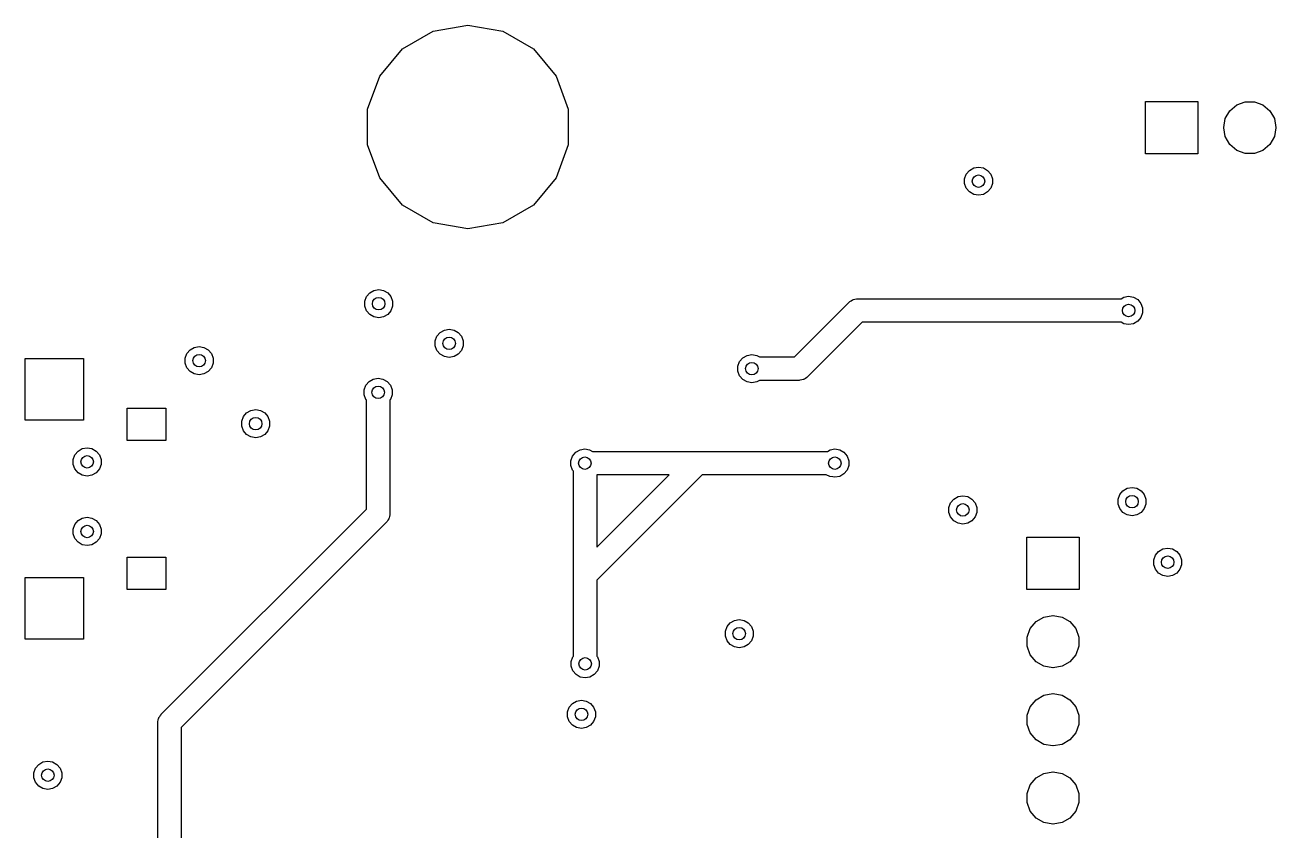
# Model space of a CAD drawing. Extents: x 91.8 to 190.7, y -114.3 to -59.5.
# Drawn here: x 91.75 to 132.42, y -85.64 to -59.46 of the extents above; entities that cross this region are included whole.
import ezdxf

# ---------------------------------------------------------------- set-up
doc = ezdxf.new("R2010")
doc.units = 0
doc.header["$MEASUREMENT"] = 0
doc.layers.add('BLACK', color=7, linetype='CONTINUOUS')

msp = doc.modelspace()

# ---------------------------------------------------------------- linework, layer by layer
at = {"layer": 'Black'}
for p, q in [((104.021, -60.2324), (105.017, -59.6572)), ((105.017, -59.6572), (106.15, -59.4574)), ((106.15, -59.4574), (107.283, -59.6572)), ((107.283, -59.6572), (108.279, -60.2324)), ((103.281, -61.1137), (104.021, -60.2324)), ((108.279, -60.2324), (109.019, -61.1137)), ((102.888, -62.1948), (103.281, -61.1137)), ((109.019, -61.1137), (109.412, -62.1948)), ((102.888, -63.3452), (102.888, -62.1948)), ((109.412, -62.1948), (109.412, -63.3452)), ((128.18, -63.64), (128.18, -61.94)), ((128.18, -61.94), (129.88, -61.94)), ((129.88, -61.94), (129.88, -63.64)), ((130.919, -62.2404), (131.145, -62.0506)), ((131.145, -62.0506), (131.422, -61.9497)), ((131.422, -61.9497), (131.718, -61.9497)), ((131.718, -61.9497), (131.995, -62.0506)), ((131.995, -62.0506), (132.221, -62.2404)), ((130.72, -62.7868), (130.771, -62.496)), ((130.771, -62.496), (130.919, -62.2404)), ((132.221, -62.2404), (132.369, -62.496)), ((132.369, -62.496), (132.42, -62.7868)), ((130.72, -62.7932), (130.72, -62.7868)), ((130.771, -63.084), (130.72, -62.7932)), ((132.42, -62.7932), (132.369, -63.084)), ((132.42, -62.7868), (132.42, -62.7932)), ((103.281, -64.4263), (102.888, -63.3452)), ((109.412, -63.3452), (109.019, -64.4263)), ((130.919, -63.3396), (130.771, -63.084)), ((131.145, -63.5294), (130.919, -63.3396)), ((132.221, -63.3396), (131.995, -63.5294)), ((132.369, -63.084), (132.221, -63.3396)), ((129.88, -63.64), (128.18, -63.64)), ((131.422, -63.6303), (131.145, -63.5294)), ((131.718, -63.6303), (131.422, -63.6303)), ((131.995, -63.5294), (131.718, -63.6303)), ((122.353, -64.3005), (122.455, -64.1784)), ((122.455, -64.1784), (122.593, -64.0987)), ((122.593, -64.0987), (122.75, -64.0711)), ((122.75, -64.0711), (122.907, -64.0987)), ((122.907, -64.0987), (123.045, -64.1784)), ((123.045, -64.1784), (123.147, -64.3005)), ((104.021, -65.3076), (103.281, -64.4263)), ((109.019, -64.4263), (108.279, -65.3076)), ((122.298, -64.4503), (122.353, -64.3005)), ((122.298, -64.6097), (122.298, -64.4503)), ((122.353, -64.7595), (122.298, -64.6097)), ((123.147, -64.3005), (123.202, -64.4503)), ((123.202, -64.6097), (123.147, -64.7595)), ((123.202, -64.4503), (123.202, -64.6097)), ((122.455, -64.8816), (122.353, -64.7595)), ((122.593, -64.9613), (122.455, -64.8816)), ((122.75, -64.9889), (122.593, -64.9613)), ((122.907, -64.9613), (122.75, -64.9889)), ((123.045, -64.8816), (122.907, -64.9613)), ((123.147, -64.7595), (123.045, -64.8816)), ((105.017, -65.8828), (104.021, -65.3076)), ((108.279, -65.3076), (107.283, -65.8828)), ((106.15, -66.0826), (105.017, -65.8828)), ((107.283, -65.8828), (106.15, -66.0826)), ((102.798, -68.4303), (102.853, -68.2805)), ((102.853, -68.2805), (102.955, -68.1584)), ((102.955, -68.1584), (103.093, -68.0787)), ((103.093, -68.0787), (103.25, -68.0511)), ((103.25, -68.0511), (103.407, -68.0787)), ((103.407, -68.0787), (103.545, -68.1584)), ((103.545, -68.1584), (103.647, -68.2805)), ((103.647, -68.2805), (103.702, -68.4303)), ((127.386, -68.349), (127.473, -68.2987)), ((127.473, -68.2987), (127.63, -68.2711)), ((127.63, -68.2711), (127.787, -68.2987)), ((127.787, -68.2987), (127.925, -68.3784)), ((102.798, -68.5897), (102.798, -68.4303)), ((102.853, -68.7395), (102.798, -68.5897)), ((103.702, -68.5897), (103.647, -68.7395)), ((103.702, -68.4303), (103.702, -68.5897)), ((116.762, -70.239), (118.541, -68.4606)), ((118.541, -68.4606), (118.554, -68.451)), ((118.554, -68.451), (118.565, -68.4381)), ((118.565, -68.4381), (118.608, -68.4132)), ((118.608, -68.4132), (118.649, -68.3847)), ((118.649, -68.3847), (118.665, -68.3804)), ((118.665, -68.3804), (118.68, -68.372)), ((118.68, -68.372), (118.729, -68.3633)), ((118.729, -68.3633), (118.777, -68.3504)), ((118.777, -68.3504), (118.793, -68.3519)), ((118.793, -68.3519), (118.81, -68.349)), ((118.81, -68.349), (127.386, -68.349)), ((127.925, -68.3784), (128.027, -68.5005)), ((128.027, -68.5005), (128.082, -68.6503)), ((128.082, -68.6503), (128.082, -68.8097)), ((102.955, -68.8616), (102.853, -68.7395)), ((103.093, -68.9413), (102.955, -68.8616)), ((103.25, -68.9689), (103.093, -68.9413)), ((103.407, -68.9413), (103.25, -68.9689)), ((103.545, -68.8616), (103.407, -68.9413)), ((103.647, -68.7395), (103.545, -68.8616)), ((118.968, -69.111), (117.189, -70.8894)), ((127.386, -69.111), (118.968, -69.111)), ((127.473, -69.1613), (127.386, -69.111)), ((127.925, -69.0816), (127.787, -69.1613)), ((128.027, -68.9595), (127.925, -69.0816)), ((128.082, -68.8097), (128.027, -68.9595)), ((105.143, -69.5705), (105.245, -69.4484)), ((105.245, -69.4484), (105.383, -69.3687)), ((105.383, -69.3687), (105.54, -69.3411)), ((105.54, -69.3411), (105.697, -69.3687)), ((105.697, -69.3687), (105.835, -69.4484)), ((105.835, -69.4484), (105.937, -69.5705)), ((127.63, -69.1889), (127.473, -69.1613)), ((127.787, -69.1613), (127.63, -69.1889)), ((97.115, -70.0084), (97.253, -69.9287)), ((97.253, -69.9287), (97.41, -69.9011)), ((97.41, -69.9011), (97.567, -69.9287)), ((97.567, -69.9287), (97.705, -70.0084)), ((105.088, -69.7203), (105.143, -69.5705)), ((105.088, -69.8797), (105.088, -69.7203)), ((105.143, -70.0295), (105.088, -69.8797)), ((105.937, -69.5705), (105.992, -69.7203)), ((105.992, -69.8797), (105.937, -70.0295)), ((105.992, -69.7203), (105.992, -69.8797)), ((91.75, -72.2938), (91.75, -70.2938)), ((91.75, -70.2938), (93.65, -70.2938)), ((93.65, -70.2938), (93.65, -72.2938)), ((96.958, -70.2803), (97.0125, -70.1305)), ((96.958, -70.4397), (96.958, -70.2803)), ((97.0125, -70.1305), (97.115, -70.0084)), ((97.705, -70.0084), (97.8075, -70.1305)), ((97.8075, -70.1305), (97.862, -70.2803)), ((97.862, -70.2803), (97.862, -70.4397)), ((105.245, -70.1516), (105.143, -70.0295)), ((105.383, -70.2313), (105.245, -70.1516)), ((105.54, -70.2589), (105.383, -70.2313)), ((105.697, -70.2313), (105.54, -70.2589)), ((105.835, -70.1516), (105.697, -70.2313)), ((105.937, -70.0295), (105.835, -70.1516)), ((114.983, -70.3905), (115.085, -70.2684)), ((115.085, -70.2684), (115.223, -70.1887)), ((115.223, -70.1887), (115.38, -70.1611)), ((115.38, -70.1611), (115.537, -70.1887)), ((115.537, -70.1887), (115.624, -70.239)), ((115.624, -70.239), (116.762, -70.239)), ((97.0125, -70.5895), (96.958, -70.4397)), ((97.115, -70.7116), (97.0125, -70.5895)), ((97.253, -70.7913), (97.115, -70.7116)), ((97.705, -70.7116), (97.567, -70.7913)), ((97.8075, -70.5895), (97.705, -70.7116)), ((97.862, -70.4397), (97.8075, -70.5895)), ((114.928, -70.5403), (114.983, -70.3905)), ((114.928, -70.6997), (114.928, -70.5403)), ((114.983, -70.8495), (114.928, -70.6997)), ((97.41, -70.8189), (97.253, -70.7913)), ((97.567, -70.7913), (97.41, -70.8189)), ((102.778, -71.3103), (102.833, -71.1605)), ((102.833, -71.1605), (102.935, -71.0384)), ((102.935, -71.0384), (103.073, -70.9587)), ((103.073, -70.9587), (103.23, -70.9311)), ((103.23, -70.9311), (103.387, -70.9587)), ((103.387, -70.9587), (103.525, -71.0384)), ((103.525, -71.0384), (103.627, -71.1605)), ((103.627, -71.1605), (103.682, -71.3103)), ((115.085, -70.9716), (114.983, -70.8495)), ((115.223, -71.0513), (115.085, -70.9716)), ((115.38, -71.0789), (115.223, -71.0513)), ((115.537, -71.0513), (115.38, -71.0789)), ((115.624, -71.001), (115.537, -71.0513)), ((116.92, -71.001), (115.624, -71.001)), ((116.937, -70.9981), (116.92, -71.001)), ((116.953, -70.9995), (116.937, -70.9981)), ((117.001, -70.9867), (116.953, -70.9995)), ((117.05, -70.978), (117.001, -70.9867)), ((117.065, -70.9696), (117.05, -70.978)), ((117.081, -70.9653), (117.065, -70.9696)), ((117.122, -70.9368), (117.081, -70.9653)), ((117.165, -70.9119), (117.122, -70.9368)), ((117.176, -70.899), (117.165, -70.9119)), ((117.189, -70.8894), (117.176, -70.899)), ((102.778, -71.4697), (102.778, -71.3103)), ((102.833, -71.6195), (102.778, -71.4697)), ((103.682, -71.4697), (103.627, -71.6195)), ((103.682, -71.3103), (103.682, -71.4697)), ((95.075, -72.95), (95.075, -71.9)), ((95.075, -71.9), (96.325, -71.9)), ((96.325, -71.9), (96.325, -72.95)), ((98.955, -72.0584), (99.093, -71.9787)), ((99.093, -71.9787), (99.25, -71.9511)), ((99.25, -71.9511), (99.407, -71.9787)), ((99.407, -71.9787), (99.545, -72.0584)), ((102.849, -71.6391), (102.833, -71.6195)), ((102.849, -75.1822), (102.849, -71.6391)), ((103.627, -71.6195), (103.611, -71.6391)), ((103.611, -71.6391), (103.611, -75.34)), ((93.65, -72.2938), (91.75, -72.2938)), ((98.798, -72.3303), (98.8525, -72.1805)), ((98.798, -72.4897), (98.798, -72.3303)), ((98.8525, -72.1805), (98.955, -72.0584)), ((99.545, -72.0584), (99.6475, -72.1805)), ((99.6475, -72.1805), (99.702, -72.3303)), ((99.702, -72.3303), (99.702, -72.4897)), ((98.8525, -72.6395), (98.798, -72.4897)), ((98.955, -72.7616), (98.8525, -72.6395)), ((99.093, -72.8413), (98.955, -72.7616)), ((99.545, -72.7616), (99.407, -72.8413)), ((99.6475, -72.6395), (99.545, -72.7616)), ((99.702, -72.4897), (99.6475, -72.6395)), ((93.613, -73.2187), (93.77, -73.1911)), ((93.77, -73.1911), (93.927, -73.2187)), ((96.325, -72.95), (95.075, -72.95)), ((99.25, -72.8689), (99.093, -72.8413)), ((99.407, -72.8413), (99.25, -72.8689)), ((93.318, -73.5703), (93.3725, -73.4205)), ((93.318, -73.7297), (93.318, -73.5703)), ((93.3725, -73.4205), (93.475, -73.2984)), ((93.475, -73.2984), (93.613, -73.2187)), ((93.927, -73.2187), (94.065, -73.2984)), ((94.065, -73.2984), (94.1675, -73.4205)), ((94.1675, -73.4205), (94.222, -73.5703)), ((94.222, -73.5703), (94.222, -73.7297)), ((109.498, -73.6103), (109.553, -73.4605)), ((109.498, -73.7697), (109.498, -73.6103)), ((109.553, -73.4605), (109.655, -73.3384)), ((109.655, -73.3384), (109.793, -73.2587)), ((109.793, -73.2587), (109.95, -73.2311)), ((109.95, -73.2311), (110.107, -73.2587)), ((110.107, -73.2587), (110.194, -73.309)), ((110.194, -73.309), (113.61, -73.309)), ((113.61, -73.309), (117.836, -73.309)), ((117.836, -73.309), (117.923, -73.2587)), ((117.923, -73.2587), (118.08, -73.2311)), ((118.08, -73.2311), (118.237, -73.2587)), ((118.237, -73.2587), (118.375, -73.3384)), ((118.375, -73.3384), (118.477, -73.4605)), ((118.477, -73.4605), (118.532, -73.6103)), ((118.532, -73.6103), (118.532, -73.7697)), ((93.3725, -73.8795), (93.318, -73.7297)), ((93.475, -74.0016), (93.3725, -73.8795)), ((93.613, -74.0813), (93.475, -74.0016)), ((94.065, -74.0016), (93.927, -74.0813)), ((94.1675, -73.8795), (94.065, -74.0016)), ((94.222, -73.7297), (94.1675, -73.8795)), ((109.553, -73.9195), (109.498, -73.7697)), ((109.579, -73.951), (109.553, -73.9195)), ((109.579, -77.34), (109.579, -73.951)), ((118.477, -73.9195), (118.375, -74.0416)), ((118.532, -73.7697), (118.477, -73.9195)), ((93.77, -74.1089), (93.613, -74.0813)), ((93.927, -74.0813), (93.77, -74.1089)), ((113.768, -74.071), (110.341, -77.4978)), ((110.341, -74.071), (110.341, -76.4202)), ((110.341, -76.4202), (112.69, -74.071)), ((112.69, -74.071), (110.341, -74.071)), ((117.79, -74.071), (113.768, -74.071)), ((117.791, -74.0721), (117.79, -74.071)), ((117.911, -74.128), (117.791, -74.0721)), ((118.01, -74.1367), (117.911, -74.128)), ((118.08, -74.1489), (118.01, -74.1367)), ((118.237, -74.1213), (118.08, -74.1489)), ((118.375, -74.0416), (118.237, -74.1213)), ((121.945, -74.8584), (122.083, -74.7787)), ((122.083, -74.7787), (122.24, -74.7511)), ((122.24, -74.7511), (122.397, -74.7787)), ((122.397, -74.7787), (122.535, -74.8584)), ((127.288, -74.8603), (127.343, -74.7105)), ((127.343, -74.7105), (127.445, -74.5884)), ((127.445, -74.5884), (127.583, -74.5087)), ((127.583, -74.5087), (127.74, -74.4811)), ((127.74, -74.4811), (127.897, -74.5087)), ((127.897, -74.5087), (128.035, -74.5884)), ((128.035, -74.5884), (128.137, -74.7105)), ((128.137, -74.7105), (128.192, -74.8603)), ((96.1806, -81.8506), (102.849, -75.1822)), ((121.788, -75.1303), (121.843, -74.9805)), ((121.788, -75.2897), (121.788, -75.1303)), ((121.843, -74.9805), (121.945, -74.8584)), ((122.535, -74.8584), (122.637, -74.9805)), ((122.637, -74.9805), (122.692, -75.1303)), ((122.692, -75.1303), (122.692, -75.2897)), ((127.288, -75.0197), (127.288, -74.8603)), ((127.343, -75.1695), (127.288, -75.0197)), ((127.445, -75.2916), (127.343, -75.1695)), ((128.137, -75.1695), (128.035, -75.2916)), ((128.192, -75.0197), (128.137, -75.1695)), ((128.192, -74.8603), (128.192, -75.0197)), ((93.3725, -75.6805), (93.475, -75.5584)), ((93.475, -75.5584), (93.613, -75.4787)), ((93.613, -75.4787), (93.77, -75.4511)), ((93.77, -75.4511), (93.927, -75.4787)), ((93.927, -75.4787), (94.065, -75.5584)), ((94.065, -75.5584), (94.1675, -75.6805)), ((103.499, -75.6094), (96.831, -82.2778)), ((103.509, -75.5957), (103.499, -75.6094)), ((103.522, -75.5849), (103.509, -75.5957)), ((103.547, -75.5418), (103.522, -75.5849)), ((103.575, -75.501), (103.547, -75.5418)), ((103.58, -75.4848), (103.575, -75.501)), ((103.588, -75.4703), (103.58, -75.4848)), ((103.597, -75.4213), (103.588, -75.4703)), ((103.61, -75.3732), (103.597, -75.4213)), ((103.611, -75.34), (103.608, -75.3565)), ((103.608, -75.3565), (103.61, -75.3732)), ((121.843, -75.4395), (121.788, -75.2897)), ((121.945, -75.5616), (121.843, -75.4395)), ((122.083, -75.6413), (121.945, -75.5616)), ((122.24, -75.6689), (122.083, -75.6413)), ((122.397, -75.6413), (122.24, -75.6689)), ((122.535, -75.5616), (122.397, -75.6413)), ((122.637, -75.4395), (122.535, -75.5616)), ((122.692, -75.2897), (122.637, -75.4395)), ((127.583, -75.3713), (127.445, -75.2916)), ((127.74, -75.3989), (127.583, -75.3713)), ((127.897, -75.3713), (127.74, -75.3989)), ((128.035, -75.2916), (127.897, -75.3713)), ((93.318, -75.8303), (93.3725, -75.6805)), ((93.318, -75.9897), (93.318, -75.8303)), ((93.3725, -76.1395), (93.318, -75.9897)), ((94.1675, -75.6805), (94.222, -75.8303)), ((94.222, -75.9897), (94.1675, -76.1395)), ((94.222, -75.8303), (94.222, -75.9897)), ((93.475, -76.2616), (93.3725, -76.1395)), ((93.613, -76.3413), (93.475, -76.2616)), ((93.77, -76.3689), (93.613, -76.3413)), ((93.927, -76.3413), (93.77, -76.3689)), ((94.065, -76.2616), (93.927, -76.3413)), ((94.1675, -76.1395), (94.065, -76.2616)), ((124.32, -77.8), (124.32, -76.1)), ((124.32, -76.1), (126.02, -76.1)), ((126.02, -76.1), (126.02, -77.8)), ((128.743, -76.4787), (128.9, -76.4511)), ((128.9, -76.4511), (129.057, -76.4787)), ((95.075, -77.8), (95.075, -76.75)), ((95.075, -76.75), (96.325, -76.75)), ((96.325, -76.75), (96.325, -77.8)), ((128.448, -76.8303), (128.503, -76.6805)), ((128.448, -76.9897), (128.448, -76.8303)), ((128.503, -76.6805), (128.605, -76.5584)), ((128.605, -76.5584), (128.743, -76.4787)), ((129.057, -76.4787), (129.195, -76.5584)), ((129.195, -76.5584), (129.297, -76.6805)), ((129.297, -76.6805), (129.352, -76.8303)), ((129.352, -76.8303), (129.352, -76.9897)), ((128.503, -77.1395), (128.448, -76.9897)), ((128.605, -77.2616), (128.503, -77.1395)), ((128.743, -77.3413), (128.605, -77.2616)), ((129.195, -77.2616), (129.057, -77.3413)), ((129.297, -77.1395), (129.195, -77.2616)), ((129.352, -76.9897), (129.297, -77.1395)), ((91.75, -79.4062), (91.75, -77.4062)), ((91.75, -77.4062), (93.65, -77.4062)), ((93.65, -77.4062), (93.65, -79.4062)), ((109.579, -79.9609), (109.579, -77.34)), ((110.341, -77.4978), (110.341, -79.9609)), ((128.9, -77.3689), (128.743, -77.3413)), ((129.057, -77.3413), (128.9, -77.3689)), ((96.325, -77.8), (95.075, -77.8)), ((126.02, -77.8), (124.32, -77.8)), ((114.573, -79.0005), (114.675, -78.8784)), ((114.675, -78.8784), (114.813, -78.7987)), ((114.813, -78.7987), (114.97, -78.7711)), ((114.97, -78.7711), (115.127, -78.7987)), ((115.127, -78.7987), (115.265, -78.8784)), ((115.265, -78.8784), (115.367, -79.0005)), ((124.431, -79.065), (124.62, -78.8389)), ((124.62, -78.8389), (124.876, -78.6913)), ((124.876, -78.6913), (125.167, -78.64)), ((125.167, -78.64), (125.173, -78.64)), ((125.173, -78.64), (125.464, -78.6913)), ((125.464, -78.6913), (125.72, -78.8389)), ((125.72, -78.8389), (125.909, -79.065)), ((114.518, -79.1503), (114.573, -79.0005)), ((114.518, -79.3097), (114.518, -79.1503)), ((115.367, -79.0005), (115.422, -79.1503)), ((115.422, -79.1503), (115.422, -79.3097)), ((124.33, -79.3424), (124.431, -79.065)), ((125.909, -79.065), (126.01, -79.3424)), ((93.65, -79.4062), (91.75, -79.4062)), ((114.573, -79.4595), (114.518, -79.3097)), ((114.675, -79.5816), (114.573, -79.4595)), ((114.813, -79.6613), (114.675, -79.5816)), ((114.97, -79.6889), (114.813, -79.6613)), ((115.127, -79.6613), (114.97, -79.6889)), ((115.265, -79.5816), (115.127, -79.6613)), ((115.367, -79.4595), (115.265, -79.5816)), ((115.422, -79.3097), (115.367, -79.4595)), ((124.33, -79.6376), (124.33, -79.3424)), ((124.431, -79.915), (124.33, -79.6376)), ((126.01, -79.6376), (125.909, -79.915)), ((126.01, -79.3424), (126.01, -79.6376)), ((109.508, -80.1303), (109.563, -79.9805)), ((109.563, -79.9805), (109.579, -79.9609)), ((110.341, -79.9609), (110.357, -79.9805)), ((110.357, -79.9805), (110.412, -80.1303)), ((124.62, -80.1411), (124.431, -79.915)), ((125.909, -79.915), (125.72, -80.1411)), ((109.508, -80.2897), (109.508, -80.1303)), ((109.563, -80.4395), (109.508, -80.2897)), ((109.665, -80.5616), (109.563, -80.4395)), ((110.357, -80.4395), (110.255, -80.5616)), ((110.412, -80.2897), (110.357, -80.4395)), ((110.412, -80.1303), (110.412, -80.2897)), ((124.876, -80.2887), (124.62, -80.1411)), ((125.167, -80.34), (124.876, -80.2887)), ((125.173, -80.34), (125.167, -80.34)), ((125.464, -80.2887), (125.173, -80.34)), ((125.72, -80.1411), (125.464, -80.2887)), ((109.803, -80.6413), (109.665, -80.5616)), ((109.96, -80.6689), (109.803, -80.6413)), ((110.117, -80.6413), (109.96, -80.6689)), ((110.255, -80.5616), (110.117, -80.6413)), ((124.62, -81.3789), (124.876, -81.2313)), ((124.876, -81.2313), (125.167, -81.18)), ((125.167, -81.18), (125.173, -81.18)), ((125.173, -81.18), (125.464, -81.2313)), ((125.464, -81.2313), (125.72, -81.3789)), ((109.388, -81.7703), (109.443, -81.6205)), ((109.443, -81.6205), (109.545, -81.4984)), ((109.545, -81.4984), (109.683, -81.4187)), ((109.683, -81.4187), (109.84, -81.3911)), ((109.84, -81.3911), (109.997, -81.4187)), ((109.997, -81.4187), (110.135, -81.4984)), ((110.135, -81.4984), (110.237, -81.6205)), ((110.237, -81.6205), (110.292, -81.7703)), ((124.33, -81.8824), (124.431, -81.605)), ((124.431, -81.605), (124.62, -81.3789)), ((125.72, -81.3789), (125.909, -81.605)), ((125.909, -81.605), (126.01, -81.8824)), ((96.069, -82.12), (96.0719, -82.1035)), ((96.069, -86.2509), (96.069, -82.12)), ((96.0704, -82.0868), (96.0833, -82.0387)), ((96.0719, -82.1035), (96.0704, -82.0868)), ((96.0833, -82.0387), (96.092, -81.9897)), ((96.092, -81.9897), (96.1004, -81.9752)), ((96.1004, -81.9752), (96.1047, -81.959)), ((96.1047, -81.959), (96.1332, -81.9182)), ((96.1332, -81.9182), (96.1581, -81.8751)), ((96.1581, -81.8751), (96.171, -81.8643)), ((96.171, -81.8643), (96.1806, -81.8506)), ((109.388, -81.9297), (109.388, -81.7703)), ((109.443, -82.0795), (109.388, -81.9297)), ((109.545, -82.2016), (109.443, -82.0795)), ((110.237, -82.0795), (110.135, -82.2016)), ((110.292, -81.9297), (110.237, -82.0795)), ((110.292, -81.7703), (110.292, -81.9297)), ((124.33, -82.1776), (124.33, -81.8824)), ((126.01, -81.8824), (126.01, -82.1776)), ((96.831, -82.2778), (96.831, -86.2509)), ((109.683, -82.2813), (109.545, -82.2016)), ((109.84, -82.3089), (109.683, -82.2813)), ((109.997, -82.2813), (109.84, -82.3089)), ((110.135, -82.2016), (109.997, -82.2813)), ((124.431, -82.455), (124.33, -82.1776)), ((124.62, -82.6811), (124.431, -82.455)), ((125.909, -82.455), (125.72, -82.6811)), ((126.01, -82.1776), (125.909, -82.455)), ((124.876, -82.8287), (124.62, -82.6811)), ((125.167, -82.88), (124.876, -82.8287)), ((125.173, -82.88), (125.167, -82.88)), ((125.464, -82.8287), (125.173, -82.88)), ((125.72, -82.6811), (125.464, -82.8287)), ((92.333, -83.3987), (92.49, -83.3711)), ((92.49, -83.3711), (92.647, -83.3987)), ((92.038, -83.7503), (92.0925, -83.6005)), ((92.038, -83.9097), (92.038, -83.7503)), ((92.0925, -83.6005), (92.195, -83.4784)), ((92.195, -83.4784), (92.333, -83.3987)), ((92.647, -83.3987), (92.785, -83.4784)), ((92.785, -83.4784), (92.8875, -83.6005)), ((92.8875, -83.6005), (92.942, -83.7503)), ((92.942, -83.7503), (92.942, -83.9097)), ((124.62, -83.9189), (124.876, -83.7713)), ((124.876, -83.7713), (125.167, -83.72)), ((125.167, -83.72), (125.173, -83.72)), ((125.173, -83.72), (125.464, -83.7713)), ((125.464, -83.7713), (125.72, -83.9189)), ((92.0925, -84.0595), (92.038, -83.9097)), ((92.195, -84.1816), (92.0925, -84.0595)), ((92.333, -84.2613), (92.195, -84.1816)), ((92.785, -84.1816), (92.647, -84.2613)), ((92.8875, -84.0595), (92.785, -84.1816)), ((92.942, -83.9097), (92.8875, -84.0595)), ((124.33, -84.4224), (124.431, -84.145)), ((124.431, -84.145), (124.62, -83.9189)), ((125.72, -83.9189), (125.909, -84.145)), ((125.909, -84.145), (126.01, -84.4224)), ((92.49, -84.2889), (92.333, -84.2613)), ((92.647, -84.2613), (92.49, -84.2889)), ((124.33, -84.7176), (124.33, -84.4224)), ((126.01, -84.4224), (126.01, -84.7176)), ((124.431, -84.995), (124.33, -84.7176)), ((124.62, -85.2211), (124.431, -84.995)), ((125.909, -84.995), (125.72, -85.2211)), ((126.01, -84.7176), (125.909, -84.995)), ((124.876, -85.3687), (124.62, -85.2211)), ((125.167, -85.42), (124.876, -85.3687)), ((125.464, -85.3687), (125.173, -85.42)), ((125.72, -85.2211), (125.464, -85.3687)), ((125.173, -85.42), (125.167, -85.42))]:
    msp.add_line(p, q, dxfattribs=at)
for centre in [(122.75, -64.53), (103.25, -68.51), (127.63, -68.73), (105.54, -69.8), (97.41, -70.36), (115.38, -70.62), (103.23, -71.39), (99.25, -72.41), (93.77, -73.65), (109.95, -73.69), (118.08, -73.69), (127.74, -74.94), (122.24, -75.21), (93.77, -75.91), (128.9, -76.91), (114.97, -79.23), (109.96, -80.21), (109.84, -81.85), (92.49, -83.83)]:
    msp.add_circle(centre, 0.2032, dxfattribs=at)

doc.saveas('drawing.dxf')
